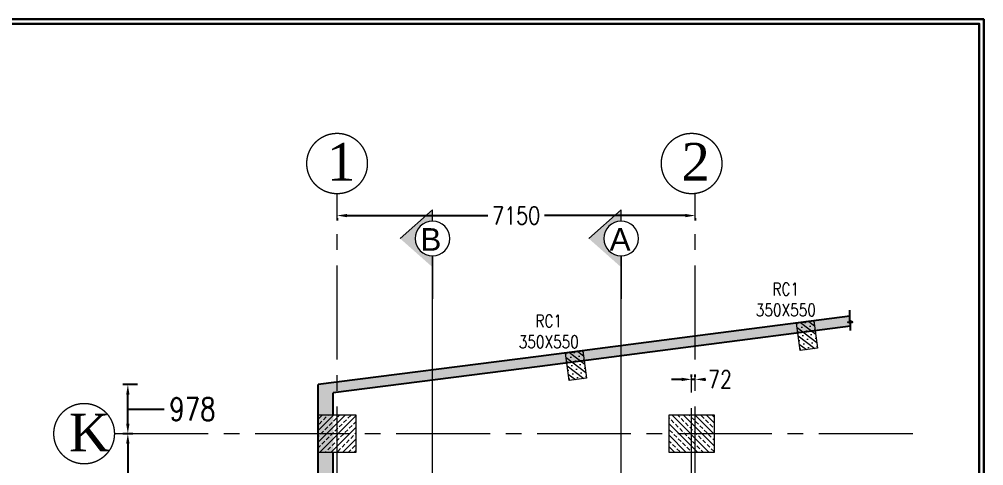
# Model space of a CAD drawing. Header units: millimetres. Extents: x -586673698 to -573385747, y -389867798 to -389752240.
# Drawn here: x -586558497 to -586539243, y -389761145 to -389752240 of the extents above; entities that cross this region are included whole.
import ezdxf

# ---------------------------------------------------------------- set-up
doc = ezdxf.new("R2010")
doc.units = ezdxf.units.MM
doc.header["$LTSCALE"] = 100
for name, pattern in [('CENTER', [2, 1.25, -0.25, 0.25, -0.25]), ('CENTER2', [1.125, 0.75, -0.125, 0.125, -0.125]), ('DASHED', [19.05, 12.7, -6.35])]:
    doc.linetypes.add(name, pattern=pattern)
for name, color, linetype in [('0-text', 241, 'Continuous'), ('A-HATCH', 251, 'Continuous'), ('A-TEXT-ROOM-100', 4, 'Continuous'), ('AH_RETAINING WALL', 4, 'Continuous'), ('DT-PL-SHAFT', 230, 'Continuous'), ('GRIDLINE', 253, 'CENTER'), ('PLATFORM', 230, 'Continuous'), ('STP', 171, 'Continuous'), ('text', 7, 'Continuous'), ('WALL', 4, 'Continuous')]:
    doc.layers.add(name, color=color, linetype=linetype)
for name, color, linetype, lineweight in [('A-Column', 3, 'Continuous', 9), ('columns11', 1, 'Continuous', 20), ('ha', 8, 'Continuous', 9), ('TBLK_LINE', 141, 'Continuous', 30), ('wall hatch', 8, 'Continuous', 9)]:
    doc.layers.add(name, color=color, linetype=linetype, lineweight=lineweight)
doc.styles.add('ROMANS', font='romans', dxfattribs={"width": 0.5})
doc.styles.add('simplex-0.8', font='simplex.shx', dxfattribs={"width": 0.8})
doc.styles.add('TIMESNEWROMAN', font='times.ttf')
doc.styles.add('VP-A', font='arial.ttf')
doc.dimstyles.new('ROMANS', dxfattribs={"dimscale": 100, "dimtxt": 2, "dimasz": 2, "dimexe": 1, "dimexo": 2, "dimgap": 1, "dimtad": 0, "dimtoh": 1, "dimdec": 0, "dimdsep": 46, "dimtxsty": 'ROMANS', "dimblk": 'ARCHTICK', "dimcen": 0, "dimclrd": 8, "dimclre": 8, "dimclrt": 6, "dimadec": 0, "dimazin": 0, "dimtfac": 1, "dimtdec": 0, "dimtix": 1, "dimtmove": 1, "dimatfit": 3, "dimfxl": 0, "dimtolj": 1, "dimtzin": 0, "dimarcsym": 0})

# ---------------------------------------------------------------- blocks, each defined once
blk = doc.blocks.new('*D446')
at = {"layer": 'Defpoints', "color": 0, "linetype": 'ByBlock', "ltscale": 0.5, "transparency": 16777216}
for p in [(-586545074, -389759423), (-586545074, -389759465, 821), (-586545002, -389759465, 835)]:
    blk.add_point(p, dxfattribs=at)
at = {"layer": 'wall hatch', "color": 8, "linetype": 'ByBlock', "lineweight": -2, "ltscale": 0.5, "transparency": 16777216}
for p, q in [((-586545274, -389759423), (-586545474, -389759423)), ((-586545074, -389759374), (-586545074, -389759323)), ((-586545002, -389759423), (-586545074, -389759423)), ((-586545002, -389759373), (-586545002, -389759323)), ((-586544802, -389759423), (-586544602, -389759423))]:
    blk.add_line(p, q, dxfattribs=at)
at = {"layer": 'wall hatch', "color": 8, "linetype": 'ByBlock', "ltscale": 0.5, "transparency": 16777216}
blk.add_solid([(-586545274, -389759390), (-586545274, -389759457), (-586545074, -389759423)], dxfattribs=at)
at = {"layer": 'wall hatch', "color": 6, "linetype": 'ByBlock', "ltscale": 0.5, "transparency": 16777216, "insert": (-586544509, -389759423), "char_height": 350, "attachment_point": 5, "style": 'simplex-0.8', "bg_fill": 3, "box_fill_scale": 1.1, "bg_fill_color": 256, "bg_fill_true_color": 13158600, "bg_fill_transparency": 0}
blk.add_mtext('\\A1;72', dxfattribs=at)
at = {"layer": 'wall hatch', "color": 8, "linetype": 'ByBlock', "ltscale": 0.5, "transparency": 16777216}
blk.add_solid([(-586544802, -389759390), (-586544802, -389759457), (-586545002, -389759423)], dxfattribs=at)
blk = doc.blocks.new('*D447')
at = {"layer": 'Defpoints', "color": 0, "linetype": 'ByBlock', "ltscale": 0.5, "transparency": 16777216}
for p in [(-586552152, -389756127, 815), (-586545002, -389756127, 835), (-586545002, -389756155)]:
    blk.add_point(p, dxfattribs=at)
at = {"layer": 'wall hatch', "color": 8, "linetype": 'ByBlock', "lineweight": -2, "ltscale": 0.5, "transparency": 16777216}
for p, q in [((-586551952, -389756155), (-586549144, -389756155)), ((-586545202, -389756155), (-586548011, -389756155)), ((-586552152, -389756208), (-586552152, -389756255)), ((-586545002, -389756209), (-586545002, -389756255))]:
    blk.add_line(p, q, dxfattribs=at)
at = {"layer": 'wall hatch', "color": 8, "linetype": 'ByBlock', "ltscale": 0.5, "transparency": 16777216}
for points in [[(-586551952, -389756122), (-586551952, -389756188), (-586552152, -389756155)], [(-586545202, -389756122), (-586545202, -389756188), (-586545002, -389756155)]]:
    blk.add_solid(points, dxfattribs=at)
at = {"layer": 'wall hatch', "color": 6, "linetype": 'ByBlock', "ltscale": 0.5, "transparency": 16777216, "insert": (-586548577, -389756155), "char_height": 350, "attachment_point": 5, "style": 'simplex-0.8', "bg_fill": 3, "box_fill_scale": 1.1, "bg_fill_color": 256, "bg_fill_true_color": 13158600, "bg_fill_transparency": 0}
blk.add_mtext('\\A1;7150', dxfattribs=at)
blk = doc.blocks.new('*D450')
at = {"layer": 'Defpoints', "color": 0, "transparency": 16777216}
for p in [(-586556971, -389760506, 817), (-586556329, -389760506), (-586556971, -389769356, 817)]:
    blk.add_point(p, dxfattribs=at)
at = {"layer": 'wall hatch', "color": 8, "lineweight": -2, "transparency": 16777216}
for p, q in [((-586556431, -389760506), (-586556229, -389760506)), ((-586556329, -389760706), (-586556329, -389764197)), ((-586556329, -389769156), (-586556329, -389765665)), ((-586556431, -389769356), (-586556229, -389769356))]:
    blk.add_line(p, q, dxfattribs=at)
at = {"layer": 'wall hatch', "color": 8, "transparency": 16777216}
for points in [[(-586556363, -389760706), (-586556296, -389760706), (-586556329, -389760506)], [(-586556363, -389769156), (-586556296, -389769156), (-586556329, -389769356)]]:
    blk.add_solid(points, dxfattribs=at)
at = {"layer": 'wall hatch', "color": 6, "transparency": 16777216, "insert": (-586556329, -389764931), "char_height": 450, "attachment_point": 5, "rotation": 90, "style": 'simplex-0.8', "bg_fill": 3, "box_fill_scale": 1.1, "bg_fill_color": 256, "bg_fill_true_color": 13158600, "bg_fill_transparency": 0}
blk.add_mtext('\\A1;8850', dxfattribs=at)
blk = doc.blocks.new('*D451')
at = {"layer": 'Defpoints', "color": 0, "transparency": 16777216}
for p in [(-586556329, -389759528), (-586552900, -389759528, 826), (-586556971, -389760506, 806)]:
    blk.add_point(p, dxfattribs=at)
at = {"layer": 'wall hatch', "color": 8, "lineweight": -2, "transparency": 16777216}
for p, q in [((-586556137, -389759528), (-586556429, -389759528)), ((-586556329, -389760306), (-586556329, -389759728)), ((-586556329, -389760017), (-586555803, -389760017)), ((-586555803, -389760017), (-586555603, -389760017)), ((-586556432, -389760506), (-586556229, -389760506))]:
    blk.add_line(p, q, dxfattribs=at)
at = {"layer": 'wall hatch', "color": 8, "transparency": 16777216}
for points in [[(-586556363, -389759728), (-586556296, -389759728), (-586556329, -389759528)], [(-586556363, -389760306), (-586556296, -389760306), (-586556329, -389760506)]]:
    blk.add_solid(points, dxfattribs=at)
at = {"layer": 'wall hatch', "color": 6, "transparency": 16777216, "insert": (-586555040, -389760017), "char_height": 450, "attachment_point": 5, "style": 'simplex-0.8', "bg_fill": 3, "box_fill_scale": 1.1, "bg_fill_color": 256, "bg_fill_true_color": 13158600, "bg_fill_transparency": 0}
blk.add_mtext('\\A1;978', dxfattribs=at)
blk = doc.blocks.new('SECT LINE')
at = {"layer": 'STP', "lineweight": 0}
blk.add_hatch(color=7, dxfattribs=at).paths.add_polyline_path([(571, 0), (346, 0, 1), (-346, 0), (-572, 0), (0, 646)])
at = {"layer": 'STP', "color": 7, "lineweight": 0}
for p, q in [((-572, 0), (0, 646)), ((-346, 0), (-572, 0)), ((-346, 0), (-572, 0)), ((346, 0), (1202, 0))]:
    blk.add_line(p, q, dxfattribs=at)
blk.add_circle((0, 0), 346, dxfattribs=at)
blk.add_circle((0, 0), 346, dxfattribs=at)

msp = doc.modelspace()

# ---------------------------------------------------------------- hatches: boundary and pattern name
at = {"layer": 'A-HATCH', "lineweight": 5}
h = msp.add_hatch(dxfattribs=at)
h.set_pattern_fill('ANSI33', color=256, scale=650, angle=360, style=0)
h.set_pattern_definition([(45, (-585089112.2, -388241874.65), (-114.904852, 114.904852), []), (45, (-585088997.29, -388241874.65), (-114.904852, 114.904852), [81.25, -40.625])])
h.paths.add_polyline_path([(-586551777.2, -389760880.8), (-586552527.2, -389760880.8), (-586552527.2, -389760130.8), (-586551777.2, -389760130.8)])
h = msp.add_hatch(dxfattribs=at)
h.set_pattern_fill('ANSI33', color=256, scale=650, angle=270, style=0)
h.set_pattern_definition([(315, (-585026443.13, -391223545.74), (114.904852, 114.904852), []), (315, (-585026443.13, -391223660.65), (114.904852, 114.904852), [81.25, -40.625])])
h.paths.add_polyline_path([(-586545524.2, -389760880.8), (-586545524.2, -389760130.8), (-586544624.2, -389760130.8), (-586544624.2, -389760880.8)])
at = {"layer": 'ha', "lineweight": 5}
h = msp.add_hatch(dxfattribs=at)
h.set_pattern_fill('SACNCR', color=256, scale=50, angle=97.57444, style=0)
h.set_pattern_definition([(142.574437, (-586346291.43, -388948924.08), (-72.35788, -94.552717), []), (142.574437, (-586346302.53, -388948840.62), (-72.35788, -94.552717), [0, -119.0625])])
h.paths.add_polyline_path([(-586542560.5, -389758800.3), (-586542907.4, -389758846.4), (-586542979.9, -389758301.2), (-586542633, -389758255.1)])
h = msp.add_hatch(dxfattribs=at)
h.set_pattern_fill('SACNCR', color=256, scale=50, angle=97.57444, style=0)
h.set_pattern_definition([(142.574437, (-586350902.95, -388949521.75), (-72.35788, -94.552717), []), (142.574437, (-586350914.05, -388949438.3), (-72.35788, -94.552717), [0, -119.0625])])
h.paths.add_polyline_path([(-586547172, -389759397.9), (-586547519, -389759444.1), (-586547591.5, -389758898.9), (-586547244.5, -389758852.7)])

# ---------------------------------------------------------------- linework, layer by layer
at = {"elevation": -292.2}
msp.add_lwpolyline([(-586541905.6, -389758450.9), (-586541905.6, -389758301), (-586541956.5, -389758279.8), (-586541861.3, -389758279.8), (-586541917.5, -389758256.3), (-586541917.5, -389758041.8)], dxfattribs=at)
at = {"layer": 'A-Column'}
for points, elevation in [([(-586551777.2, -389760880.8), (-586552527.2, -389760880.8), (-586552527.2, -389760130.8), (-586551777.2, -389760130.8)], -302.8), ([(-586545524.2, -389760880.8), (-586545524.2, -389760130.8), (-586544624.2, -389760130.8), (-586544624.2, -389760880.8)], -300.9)]:
    msp.add_lwpolyline(points, close=True, dxfattribs=dict(at, elevation=elevation))
at = {"layer": 'AH_RETAINING WALL'}
for p, q in [((-586552527.2, -389795626.5, -292.2), (-586552527.3, -389759527.6, -292.2)), ((-586552527.2, -389795626.5, -292.2), (-586552527.3, -389759527.6, -292.2)), ((-586552227.2, -389760130.8, -292.2), (-586552227.3, -389759691, -292.2)), ((-586552227.2, -389768981.1, -301), (-586552227.2, -389760880.8, -287.5))]:
    msp.add_line(p, q, dxfattribs=at)
at = {"layer": 'AH_RETAINING WALL', "elevation": -292.2}
for points in [[(-586541917.5, -389758163.3), (-586545112.5, -389758577.1), (-586548128, -389758967.3), (-586552527.3, -389759527.6)], [(-586541917.5, -389758163.3), (-586545112.5, -389758577.1), (-586548128, -389758967.3), (-586552527.3, -389759527.6)], [(-586541905.6, -389758363.4), (-586545086.8, -389758775.5), (-586548102.6, -389759165.7), (-586552227.3, -389759691)], [(-586541905.6, -389758363.4), (-586545086.8, -389758775.5), (-586548102.6, -389759165.7), (-586552227.3, -389759691)]]:
    msp.add_lwpolyline(points, dxfattribs=at)
at = {"layer": 'columns11', "ltscale": 0.5}
for points, elevation in [([(-586542560.8, -389758800.4), (-586542907.8, -389758846.5), (-586542980.3, -389758301.3), (-586542633.3, -389758255.2)], -299.3), ([(-586547172.3, -389759398.1), (-586547519.3, -389759444.2), (-586547591.8, -389758899), (-586547244.8, -389758852.9)], -286.5)]:
    msp.add_lwpolyline(points, close=True, dxfattribs=dict(at, elevation=elevation))
at = {"layer": 'DT-PL-SHAFT', "color": 8, "linetype": 'DASHED', "lineweight": 13, "ltscale": 50}
for p, q in [((-586550247, -389795486.7, -319.1), (-586550247, -389756960.6, -319.1)), ((-586546481.7, -389795486.7, -319.1), (-586546481.7, -389756960.6, -319.1))]:
    msp.add_line(p, q, dxfattribs=at)
at = {"layer": 'GRIDLINE', "color": 117, "linetype": 'CENTER2', "lineweight": 5, "ltscale": 25}
for p, q in [((-586552152.2, -389795590.6, -302.8), (-586552152.2, -389755720.8, -302.8)), ((-586545002.5, -389795590.6, -283.3), (-586545002.5, -389755720.8, -283.3)), ((-586545074.2, -389761875.6, -297.2), (-586545074.2, -389759235.3, -297.2)), ((-586556598.5, -389760505.7, -311.7), (-586540551.2, -389760505.7, -311.7))]:
    msp.add_line(p, q, dxfattribs=at)
at = {"layer": 'GRIDLINE', "linetype": 'CENTER', "lineweight": 5, "ltscale": 500}
for centre in [(-586552152.2, -389755117.1, -1118), (-586545074.2, -389755117.1, -1112.4), (-586557202.2, -389760505.7, -311.7)]:
    msp.add_circle(centre, 603.7, dxfattribs=at)
at = {"layer": 'TBLK_LINE', "elevation": -1774.6}
for points in [[(-586539243.1, -389818040.2), (-586583892.5, -389818040.2), (-586583892.5, -389752239.8), (-586539243.1, -389752239.8)], [(-586539332, -389817951.3), (-586583803.5, -389817951.3), (-586583803.5, -389752328.7), (-586539332, -389752328.7)]]:
    msp.add_lwpolyline(points, close=True, dxfattribs=at)

# ---------------------------------------------------------------- texts
at = {"layer": 'A-TEXT-ROOM-100', "linetype": 'ByBlock', "lineweight": 9, "char_height": 250, "width": 4325.258, "attachment_point": 2, "style": 'simplex-0.8'}
for insert in [(-586543193.3, -389757496.8, -306.5), (-586547926.2, -389758132.8, -1136)]:
    msp.add_mtext('RC1\\P350X550', dxfattribs=dict(at, insert=insert))
at = {"layer": 'text', "color": 6, "char_height": 750, "width": 3523.563, "attachment_point": 1, "style": 'TIMESNEWROMAN'}
for s, insert in [('1 ', (-586552355.4, -389754706.7, -1117.8)), ('2 ', (-586545277.5, -389754706.7, -1112.2)), ('K ', (-586557503.2, -389760109, -311.6))]:
    msp.add_mtext(s, dxfattribs=dict(at, insert=insert))

# ---------------------------------------------------------------- next in the draw order: dimensions: what is measured, and where the dimension line sits
at = {"layer": 'wall hatch', "color": 5, "linetype": 'ByBlock', "ltscale": 0.5}
dim = msp.add_linear_dim(base=(-586545002.5, -389756155.1, -1118), p1=(-586552152.2, -389756126.7, -302.8), p2=(-586545002.5, -389756126.7, -283.3), dimstyle='ROMANS', override={"dimtxt": 3.5, "dimtxsty": 'simplex-0.8', "dimsah": 1, "dimfxl": 2, "dimfxlon": 1, "dimtfill": 1, "dimarcsym": 1}, dxfattribs=at)
dim.commit()
dim.dimension.update_dxf_attribs({"geometry": '*D447', "text_midpoint": (-586548577.3, -389756155.1, -1118)})
dim = msp.add_linear_dim(base=(-586545074.2, -389759423.3, -1118), p1=(-586545002.5, -389759464.8, -283.3), p2=(-586545074.2, -389759464.8, -297.2), dimstyle='ROMANS', override={"dimtxt": 3.5, "dimtxsty": 'simplex-0.8', "dimsah": 1, "dimfxl": 2, "dimfxlon": 1, "dimtfill": 1, "dimarcsym": 1}, dxfattribs=at)
dim.commit()
dim.dimension.update_dxf_attribs({"geometry": '*D446', "text_midpoint": (-586544508.7, -389759423.3, -1118), "dimtype": 160})
at = {"layer": 'wall hatch'}
dim = msp.add_linear_dim(base=(-586556329.3, -389760505.7, -1118), p1=(-586556971.2, -389769356.1, -301), p2=(-586556971.2, -389760505.7, -301), angle=90, dimstyle='ROMANS', override={"dimtxt": 4.5, "dimtxsty": 'simplex-0.8', "dimsah": 1, "dimfxl": 2, "dimfxlon": 1, "dimtfill": 1, "dimarcsym": 1}, dxfattribs=at)
dim.commit()
dim.dimension.update_dxf_attribs({"geometry": '*D450', "text_midpoint": (-586556329.3, -389764930.9, -1118)})

# ---------------------------------------------------------------- next in the draw order: hatches: boundary and pattern name
at = {"layer": 'WALL', "lineweight": 5}
h = msp.add_hatch(dxfattribs=at)
h.set_pattern_fill('AR-CONC', color=8, scale=50, angle=90)
h.set_pattern_definition([(140, (-585945849.94, -390118285.44), (31.37607, 358.63009), [37.5, -412.5]), (85, (-585945849.94, -390118285.44), (-376.09607, -69.37567), [30, -330]), (190.451444, (-585945847.32, -390118255.55), (-344.72, 289.25442), [31.8701, -350.57106]), (136.1842, (-585945949.94, -390118285.44), (82.75964, 533.62067), [56.25, -618.75]), (186.635635, (-585945943.04, -390118240.97), (-487.0593, 467.33097), [47.80517, -525.8569]), (81.18416, (-585945949.94, -390118285.44), (-487.0593, 467.33097), [45, -495]), (111, (-585945924.94, -390118235.44), (201.30945, 298.45353), [37.5, -412.5]), (56, (-585945924.94, -390118235.44), (-362.57502, 121.65767), [30, -330]), (161.451445, (-585945908.16, -390118210.57), (-161.26558, 420.11119), [31.8701, -350.57106]), (127.5, (-585945849.94, -390118285.44), (-166.446927, 6.079928), [0, -326, 0, -335, 0, -331.25]), (97.5, (-585945849.94, -390118285.44), (-197.205856, 131.53477), [0, -191, 0, -318.5, 0, -126.25]), (57.5, (-585945849.94, -390118396.94), (11.277436, 266.911218), [0, -125, 0, -390, 0, -517.5]), (47.5, (-585945849.94, -390118446.94), (-50.05249, 291.593085), [0, -162.5, 0, -259, 0, -367.5])])
h.paths.add_polyline_path([(-586541917.5, -389758163.3), (-586552527.3, -389759527.6), (-586552527.2, -389795614.5), (-586552227.2, -389795614.5), (-586552227.3, -389759691), (-586541917.5, -389758364.9)])

# ---------------------------------------------------------------- next in the draw order: block references
at = {"layer": 'PLATFORM', "linetype": 'Continuous', "lineweight": 13, "xscale": -1}
for p, rotation in [((-586550247, -389756614.1, -319.1), 90), ((-586546481.7, -389756614.1, -319.1), 89.99999999998721)]:
    msp.add_blockref('SECT LINE', p, dxfattribs=dict(at, rotation=rotation))

# ---------------------------------------------------------------- next in the draw order: texts
at = {"layer": '0-text', "color": 241, "lineweight": 13, "style": 'VP-A'}
for s, p in [('B', (-586550489.7, -389756856, -319.1)), ('A', (-586546711.8, -389756856, -319.1))]:
    msp.add_text(s, height=450, dxfattribs=at).set_placement(p)

# ---------------------------------------------------------------- next in the draw order: dimensions: what is measured, and where the dimension line sits
at = {"layer": 'wall hatch'}
dim = msp.add_linear_dim(base=(-586556329.3, -389759527.6, -1118), p1=(-586556971.2, -389760505.7, -311.7), p2=(-586552899.9, -389759527.6, -292.2), angle=90, dimstyle='ROMANS', override={"dimtxt": 4.5, "dimtxsty": 'simplex-0.8', "dimsah": 1, "dimfxl": 2, "dimfxlon": 1, "dimtfill": 1, "dimarcsym": 1}, dxfattribs=at)
dim.commit()
dim.dimension.update_dxf_attribs({"geometry": '*D451', "text_midpoint": (-586555503.2, -389760016.7, -1118), "dimtype": 160})

doc.saveas('drawing.dxf')
